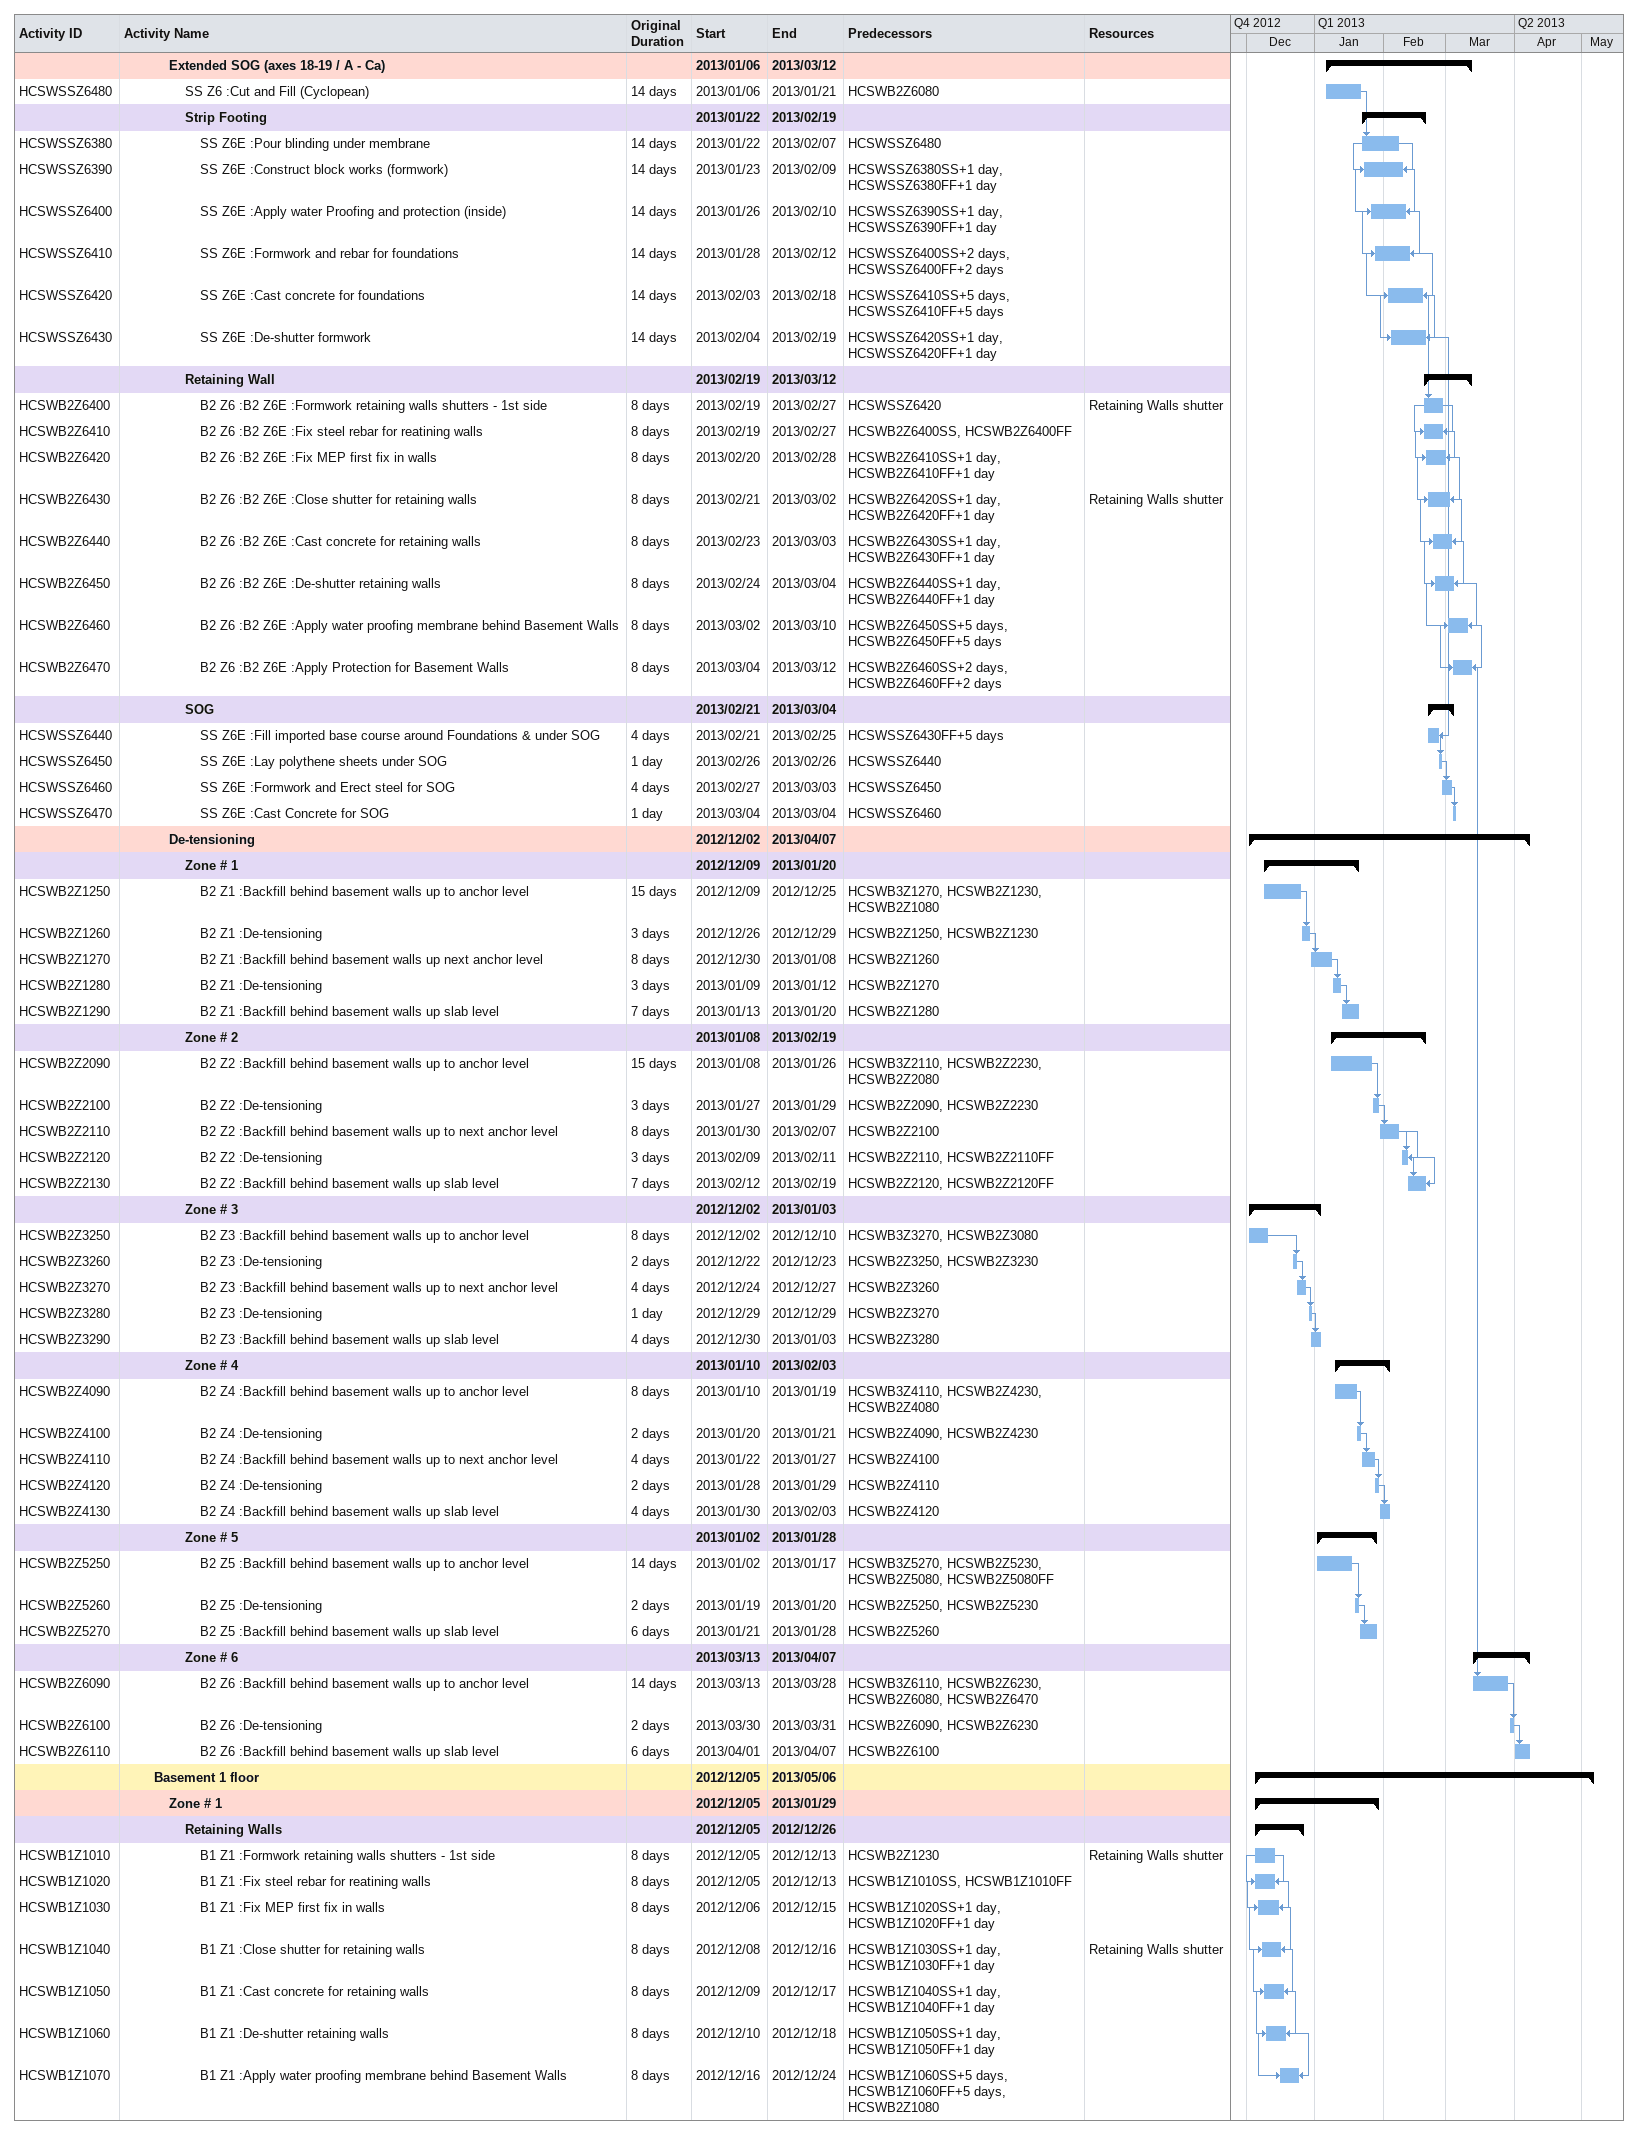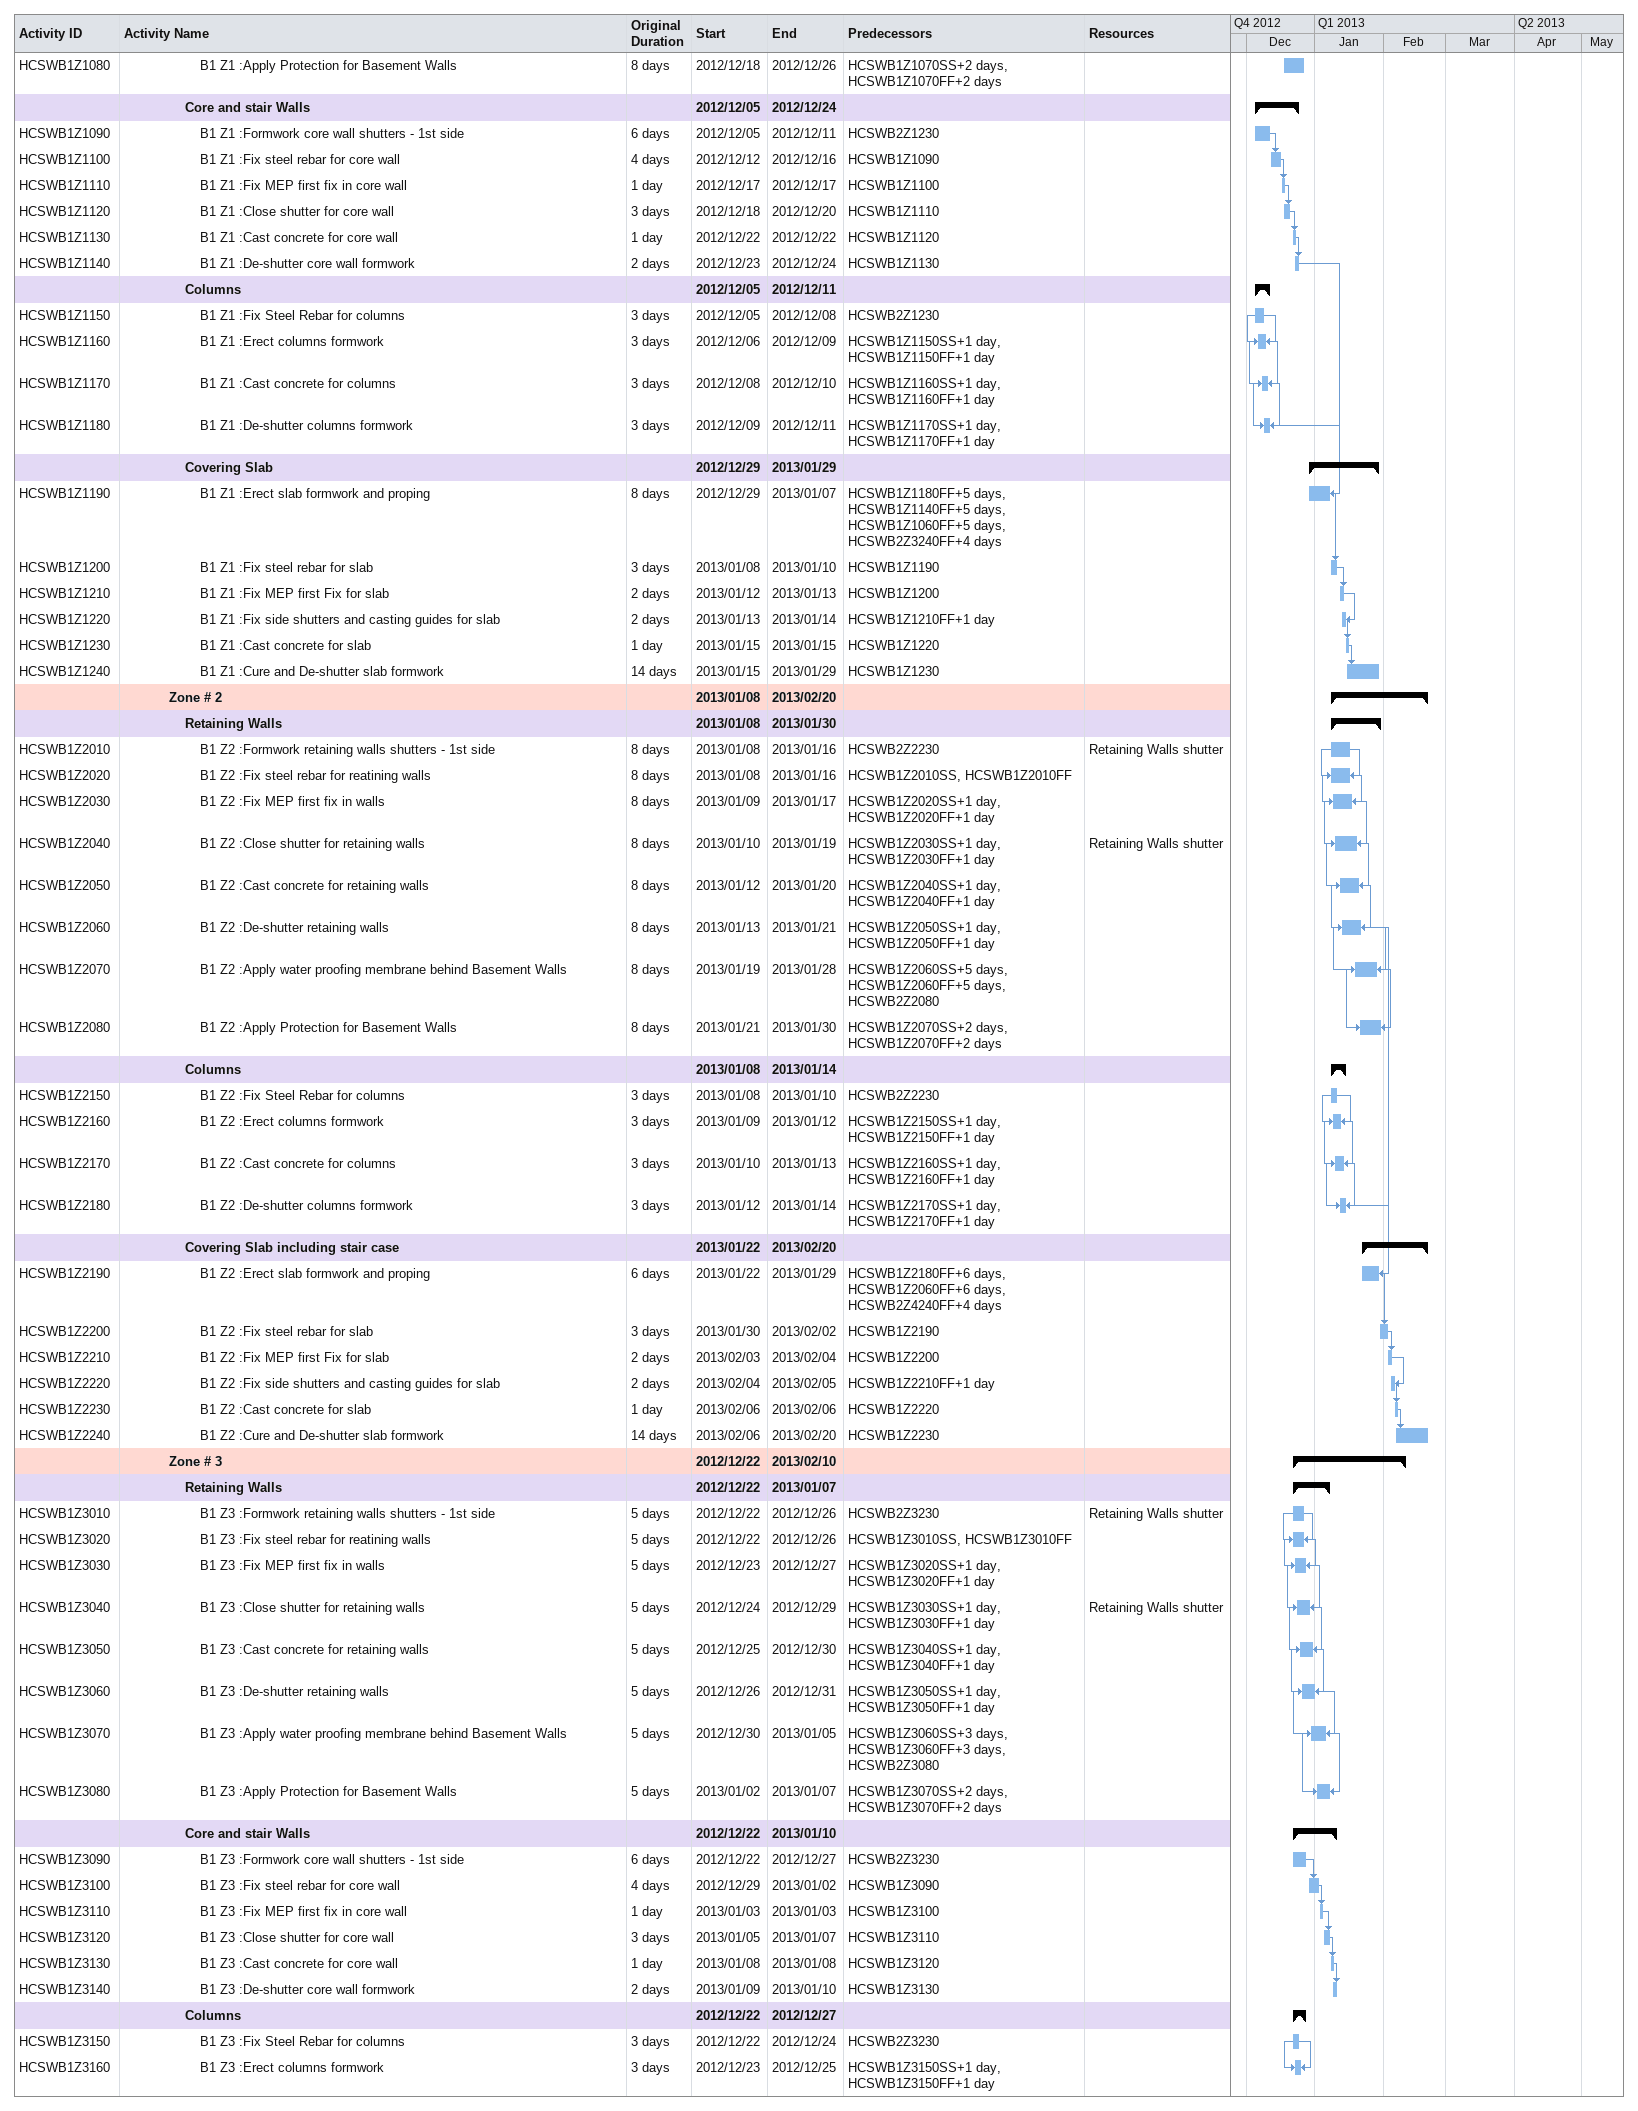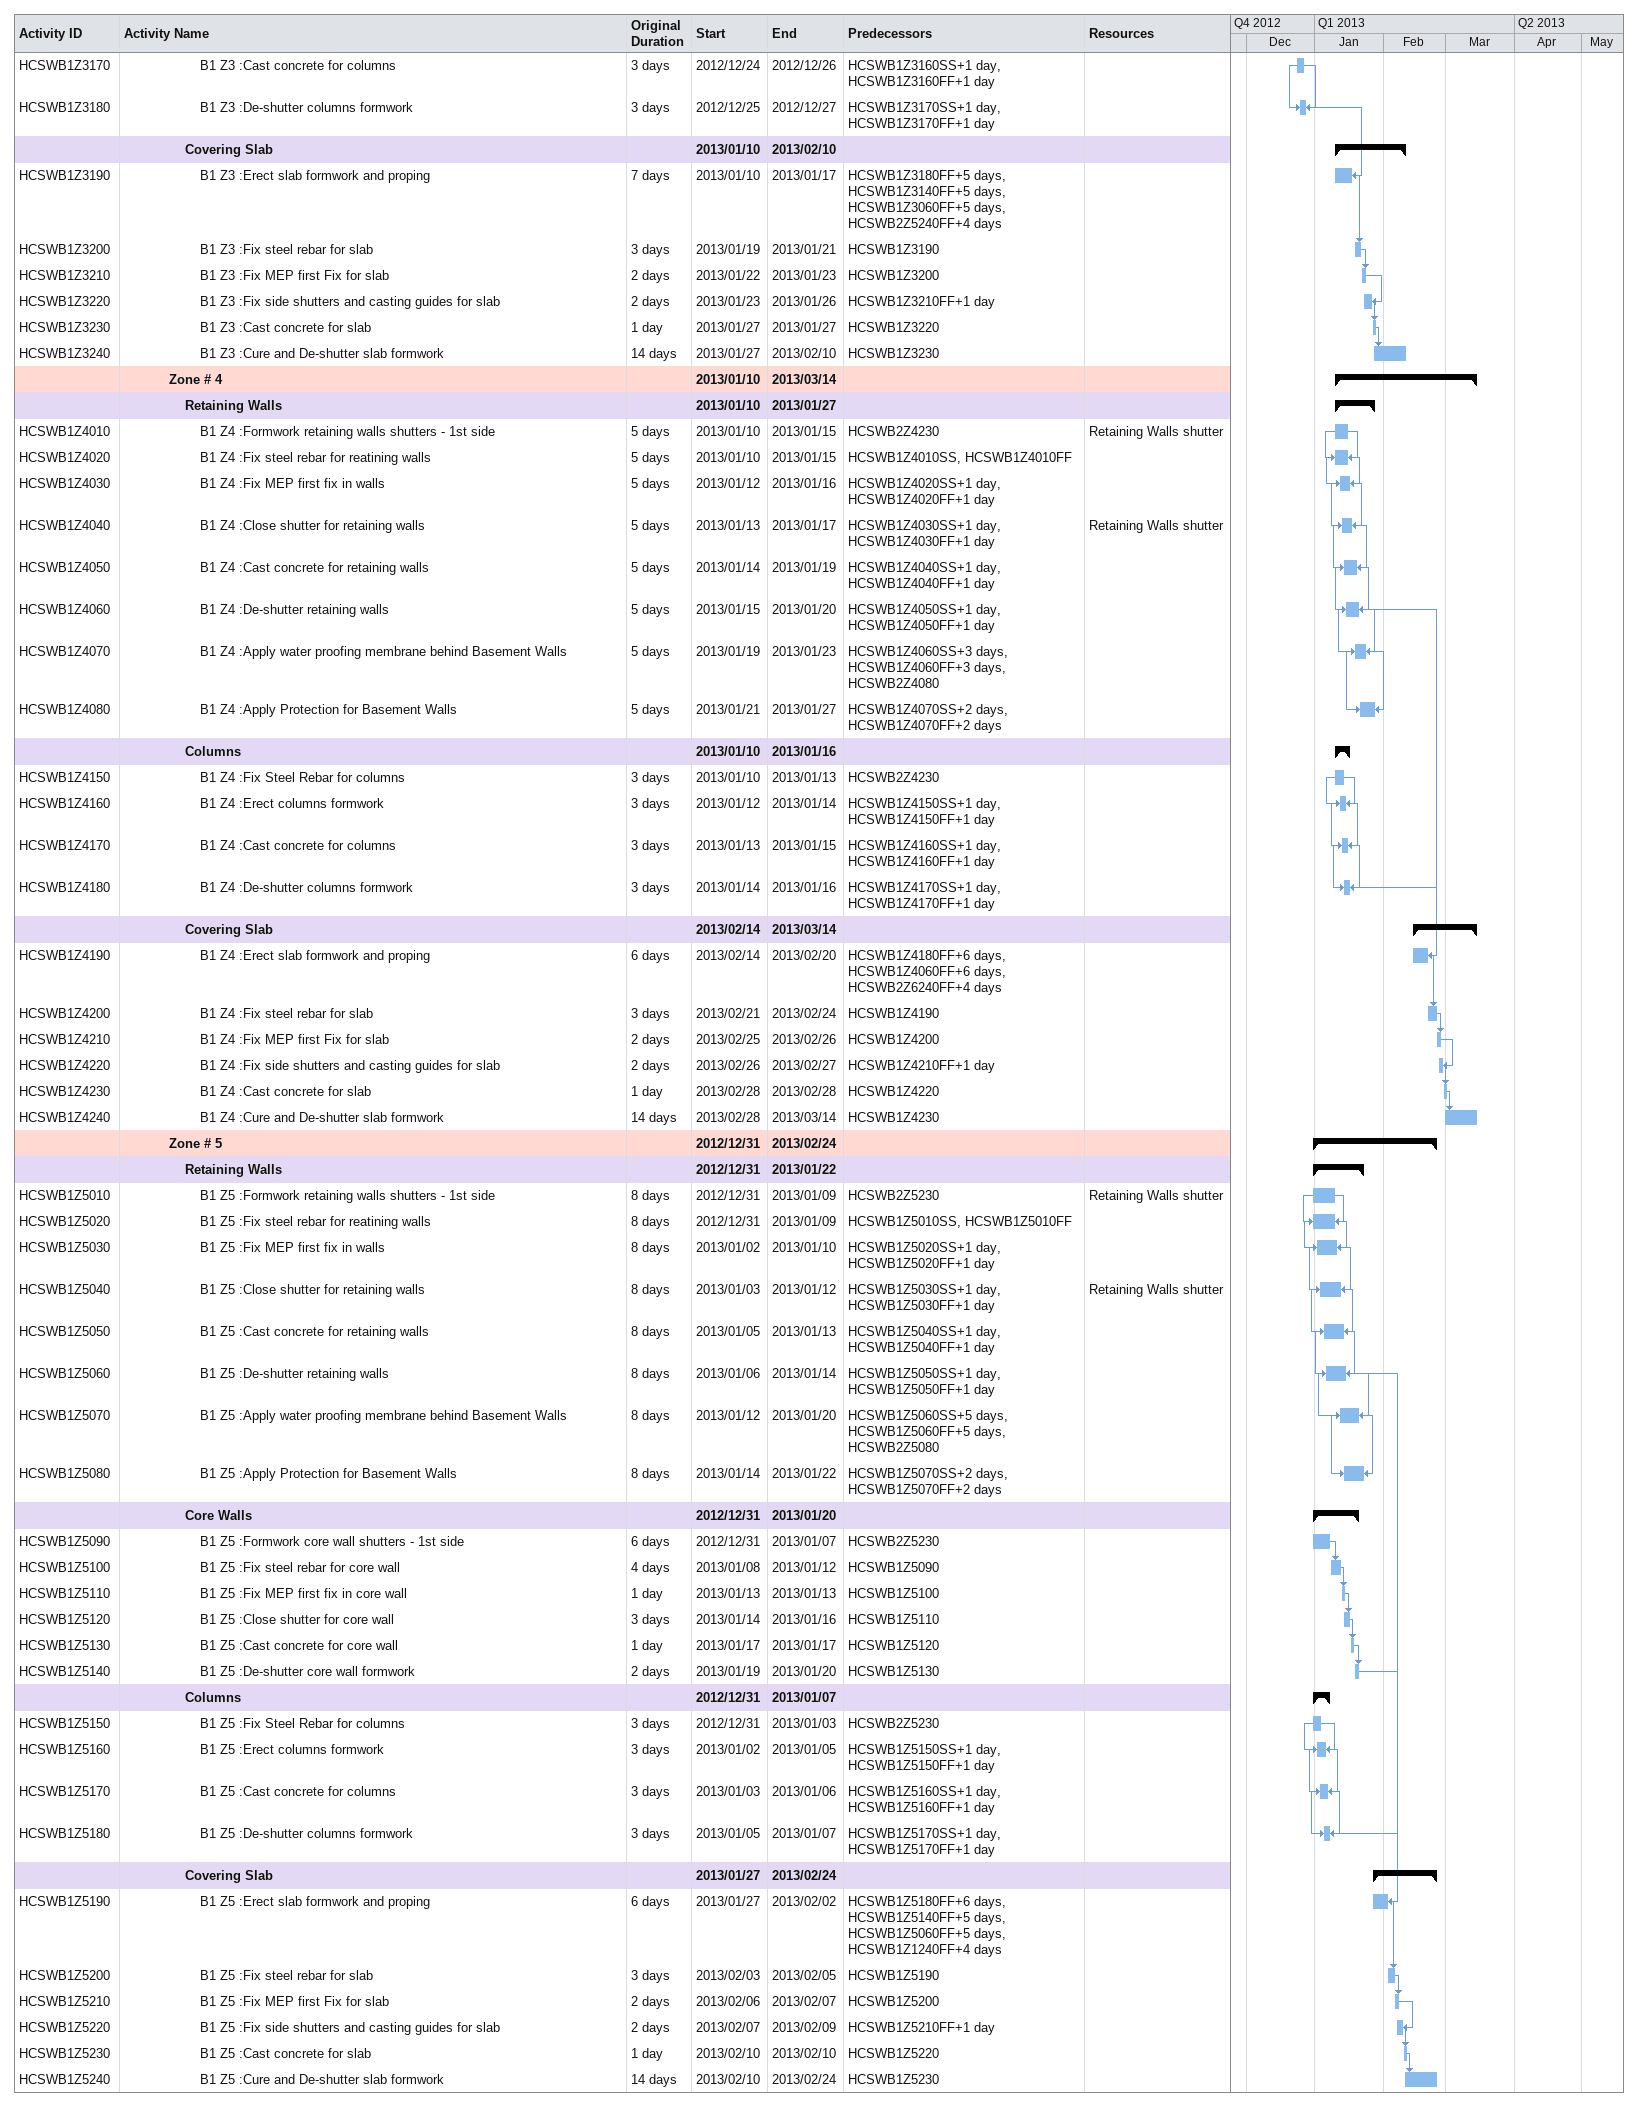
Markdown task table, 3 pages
| ID | Level | Task | Original duration | Start | Finish | Predecessors | Resources |
|---|---|---|---|---|---|---|---|
|  | 4 | **Extended SOG (axes 18-19 / A - Ca)** |  | 2013-01-06 | 2013-03-12 |  |  |
| HCSWSSZ6480 | 5 | SS Z6 :Cut and Fill (Cyclopean) | 14d | 2013-01-06 | 2013-01-21 | HCSWB2Z6080 |  |
|  | 5 | **Strip Footing** |  | 2013-01-22 | 2013-02-19 |  |  |
| HCSWSSZ6380 | 6 | SS Z6E :Pour blinding under membrane | 14d | 2013-01-22 | 2013-02-07 | HCSWSSZ6480 |  |
| HCSWSSZ6390 | 6 | SS Z6E :Construct block works (formwork) | 14d | 2013-01-23 | 2013-02-09 | HCSWSSZ6380SS+1d, HCSWSSZ6380FF+1d |  |
| HCSWSSZ6400 | 6 | SS Z6E :Apply water Proofing and protection (inside) | 14d | 2013-01-26 | 2013-02-10 | HCSWSSZ6390SS+1d, HCSWSSZ6390FF+1d |  |
| HCSWSSZ6410 | 6 | SS Z6E :Formwork and rebar for foundations | 14d | 2013-01-28 | 2013-02-12 | HCSWSSZ6400SS+2d, HCSWSSZ6400FF+2d |  |
| HCSWSSZ6420 | 6 | SS Z6E :Cast concrete for foundations | 14d | 2013-02-03 | 2013-02-18 | HCSWSSZ6410SS+5d, HCSWSSZ6410FF+5d |  |
| HCSWSSZ6430 | 6 | SS Z6E :De-shutter formwork | 14d | 2013-02-04 | 2013-02-19 | HCSWSSZ6420SS+1d, HCSWSSZ6420FF+1d |  |
|  | 5 | **Retaining Wall** |  | 2013-02-19 | 2013-03-12 |  |  |
| HCSWB2Z6400 | 6 | B2 Z6 :B2 Z6E :Formwork retaining walls shutters - 1st side | 8d | 2013-02-19 | 2013-02-27 | HCSWSSZ6420 | Retaining Walls shutter |
| HCSWB2Z6410 | 6 | B2 Z6 :B2 Z6E :Fix steel rebar for reatining walls | 8d | 2013-02-19 | 2013-02-27 | HCSWB2Z6400SS, HCSWB2Z6400FF |  |
| HCSWB2Z6420 | 6 | B2 Z6 :B2 Z6E :Fix MEP first fix in walls | 8d | 2013-02-20 | 2013-02-28 | HCSWB2Z6410SS+1d, HCSWB2Z6410FF+1d |  |
| HCSWB2Z6430 | 6 | B2 Z6 :B2 Z6E :Close shutter for retaining walls | 8d | 2013-02-21 | 2013-03-02 | HCSWB2Z6420SS+1d, HCSWB2Z6420FF+1d | Retaining Walls shutter |
| HCSWB2Z6440 | 6 | B2 Z6 :B2 Z6E :Cast concrete for retaining walls | 8d | 2013-02-23 | 2013-03-03 | HCSWB2Z6430SS+1d, HCSWB2Z6430FF+1d |  |
| HCSWB2Z6450 | 6 | B2 Z6 :B2 Z6E :De-shutter retaining walls | 8d | 2013-02-24 | 2013-03-04 | HCSWB2Z6440SS+1d, HCSWB2Z6440FF+1d |  |
| HCSWB2Z6460 | 6 | B2 Z6 :B2 Z6E :Apply water proofing membrane behind Basement Walls | 8d | 2013-03-02 | 2013-03-10 | HCSWB2Z6450SS+5d, HCSWB2Z6450FF+5d |  |
| HCSWB2Z6470 | 6 | B2 Z6 :B2 Z6E :Apply Protection for Basement Walls | 8d | 2013-03-04 | 2013-03-12 | HCSWB2Z6460SS+2d, HCSWB2Z6460FF+2d |  |
|  | 5 | **SOG** |  | 2013-02-21 | 2013-03-04 |  |  |
| HCSWSSZ6440 | 6 | SS Z6E :Fill imported base course around Foundations & under SOG | 4d | 2013-02-21 | 2013-02-25 | HCSWSSZ6430FF+5d |  |
| HCSWSSZ6450 | 6 | SS Z6E :Lay polythene sheets under SOG | 1d | 2013-02-26 | 2013-02-26 | HCSWSSZ6440 |  |
| HCSWSSZ6460 | 6 | SS Z6E :Formwork and Erect steel for SOG | 4d | 2013-02-27 | 2013-03-03 | HCSWSSZ6450 |  |
| HCSWSSZ6470 | 6 | SS Z6E :Cast Concrete for SOG | 1d | 2013-03-04 | 2013-03-04 | HCSWSSZ6460 |  |
|  | 4 | **De-tensioning** |  | 2012-12-02 | 2013-04-07 |  |  |
|  | 5 | **Zone # 1** |  | 2012-12-09 | 2013-01-20 |  |  |
| HCSWB2Z1250 | 6 | B2 Z1 :Backfill behind basement walls up to anchor level | 15d | 2012-12-09 | 2012-12-25 | HCSWB3Z1270, HCSWB2Z1230, HCSWB2Z1080 |  |
| HCSWB2Z1260 | 6 | B2 Z1 :De-tensioning | 3d | 2012-12-26 | 2012-12-29 | HCSWB2Z1250, HCSWB2Z1230 |  |
| HCSWB2Z1270 | 6 | B2 Z1 :Backfill behind basement walls up next anchor level | 8d | 2012-12-30 | 2013-01-08 | HCSWB2Z1260 |  |
| HCSWB2Z1280 | 6 | B2 Z1 :De-tensioning | 3d | 2013-01-09 | 2013-01-12 | HCSWB2Z1270 |  |
| HCSWB2Z1290 | 6 | B2 Z1 :Backfill behind basement walls up slab level | 7d | 2013-01-13 | 2013-01-20 | HCSWB2Z1280 |  |
|  | 5 | **Zone # 2** |  | 2013-01-08 | 2013-02-19 |  |  |
| HCSWB2Z2090 | 6 | B2 Z2 :Backfill behind basement walls up to anchor level | 15d | 2013-01-08 | 2013-01-26 | HCSWB3Z2110, HCSWB2Z2230, HCSWB2Z2080 |  |
| HCSWB2Z2100 | 6 | B2 Z2 :De-tensioning | 3d | 2013-01-27 | 2013-01-29 | HCSWB2Z2090, HCSWB2Z2230 |  |
| HCSWB2Z2110 | 6 | B2 Z2 :Backfill behind basement walls up to next anchor level | 8d | 2013-01-30 | 2013-02-07 | HCSWB2Z2100 |  |
| HCSWB2Z2120 | 6 | B2 Z2 :De-tensioning | 3d | 2013-02-09 | 2013-02-11 | HCSWB2Z2110, HCSWB2Z2110FF |  |
| HCSWB2Z2130 | 6 | B2 Z2 :Backfill behind basement walls up slab level | 7d | 2013-02-12 | 2013-02-19 | HCSWB2Z2120, HCSWB2Z2120FF |  |
|  | 5 | **Zone # 3** |  | 2012-12-02 | 2013-01-03 |  |  |
| HCSWB2Z3250 | 6 | B2 Z3 :Backfill behind basement walls up to anchor level | 8d | 2012-12-02 | 2012-12-10 | HCSWB3Z3270, HCSWB2Z3080 |  |
| HCSWB2Z3260 | 6 | B2 Z3 :De-tensioning | 2d | 2012-12-22 | 2012-12-23 | HCSWB2Z3250, HCSWB2Z3230 |  |
| HCSWB2Z3270 | 6 | B2 Z3 :Backfill behind basement walls up to next anchor level | 4d | 2012-12-24 | 2012-12-27 | HCSWB2Z3260 |  |
| HCSWB2Z3280 | 6 | B2 Z3 :De-tensioning | 1d | 2012-12-29 | 2012-12-29 | HCSWB2Z3270 |  |
| HCSWB2Z3290 | 6 | B2 Z3 :Backfill behind basement walls up slab level | 4d | 2012-12-30 | 2013-01-03 | HCSWB2Z3280 |  |
|  | 5 | **Zone # 4** |  | 2013-01-10 | 2013-02-03 |  |  |
| HCSWB2Z4090 | 6 | B2 Z4 :Backfill behind basement walls up to anchor level | 8d | 2013-01-10 | 2013-01-19 | HCSWB3Z4110, HCSWB2Z4230, HCSWB2Z4080 |  |
| HCSWB2Z4100 | 6 | B2 Z4 :De-tensioning | 2d | 2013-01-20 | 2013-01-21 | HCSWB2Z4090, HCSWB2Z4230 |  |
| HCSWB2Z4110 | 6 | B2 Z4 :Backfill behind basement walls up to next anchor level | 4d | 2013-01-22 | 2013-01-27 | HCSWB2Z4100 |  |
| HCSWB2Z4120 | 6 | B2 Z4 :De-tensioning | 2d | 2013-01-28 | 2013-01-29 | HCSWB2Z4110 |  |
| HCSWB2Z4130 | 6 | B2 Z4 :Backfill behind basement walls up slab level | 4d | 2013-01-30 | 2013-02-03 | HCSWB2Z4120 |  |
|  | 5 | **Zone # 5** |  | 2013-01-02 | 2013-01-28 |  |  |
| HCSWB2Z5250 | 6 | B2 Z5 :Backfill behind basement walls up to anchor level | 14d | 2013-01-02 | 2013-01-17 | HCSWB3Z5270, HCSWB2Z5230, HCSWB2Z5080, HCSWB2Z5080FF |  |
| HCSWB2Z5260 | 6 | B2 Z5 :De-tensioning | 2d | 2013-01-19 | 2013-01-20 | HCSWB2Z5250, HCSWB2Z5230 |  |
| HCSWB2Z5270 | 6 | B2 Z5 :Backfill behind basement walls up slab level | 6d | 2013-01-21 | 2013-01-28 | HCSWB2Z5260 |  |
|  | 5 | **Zone # 6** |  | 2013-03-13 | 2013-04-07 |  |  |
| HCSWB2Z6090 | 6 | B2 Z6 :Backfill behind basement walls up to anchor level | 14d | 2013-03-13 | 2013-03-28 | HCSWB3Z6110, HCSWB2Z6230, HCSWB2Z6080, HCSWB2Z6470 |  |
| HCSWB2Z6100 | 6 | B2 Z6 :De-tensioning | 2d | 2013-03-30 | 2013-03-31 | HCSWB2Z6090, HCSWB2Z6230 |  |
| HCSWB2Z6110 | 6 | B2 Z6 :Backfill behind basement walls up slab level | 6d | 2013-04-01 | 2013-04-07 | HCSWB2Z6100 |  |
|  | 3 | **Basement 1 floor** |  | 2012-12-05 | 2013-05-06 |  |  |
|  | 4 | **Zone # 1** |  | 2012-12-05 | 2013-01-29 |  |  |
|  | 5 | **Retaining Walls** |  | 2012-12-05 | 2012-12-26 |  |  |
| HCSWB1Z1010 | 6 | B1 Z1 :Formwork retaining walls shutters - 1st side | 8d | 2012-12-05 | 2012-12-13 | HCSWB2Z1230 | Retaining Walls shutter |
| HCSWB1Z1020 | 6 | B1 Z1 :Fix steel rebar for reatining walls | 8d | 2012-12-05 | 2012-12-13 | HCSWB1Z1010SS, HCSWB1Z1010FF |  |
| HCSWB1Z1030 | 6 | B1 Z1 :Fix MEP first fix in walls | 8d | 2012-12-06 | 2012-12-15 | HCSWB1Z1020SS+1d, HCSWB1Z1020FF+1d |  |
| HCSWB1Z1040 | 6 | B1 Z1 :Close shutter for retaining walls | 8d | 2012-12-08 | 2012-12-16 | HCSWB1Z1030SS+1d, HCSWB1Z1030FF+1d | Retaining Walls shutter |
| HCSWB1Z1050 | 6 | B1 Z1 :Cast concrete for retaining walls | 8d | 2012-12-09 | 2012-12-17 | HCSWB1Z1040SS+1d, HCSWB1Z1040FF+1d |  |
| HCSWB1Z1060 | 6 | B1 Z1 :De-shutter retaining walls | 8d | 2012-12-10 | 2012-12-18 | HCSWB1Z1050SS+1d, HCSWB1Z1050FF+1d |  |
| HCSWB1Z1070 | 6 | B1 Z1 :Apply water proofing membrane behind Basement Walls | 8d | 2012-12-16 | 2012-12-24 | HCSWB1Z1060SS+5d, HCSWB1Z1060FF+5d, HCSWB2Z1080 |  |
| HCSWB1Z1080 | 6 | B1 Z1 :Apply Protection for Basement Walls | 8d | 2012-12-18 | 2012-12-26 | HCSWB1Z1070SS+2d, HCSWB1Z1070FF+2d |  |
|  | 5 | **Core and stair Walls** |  | 2012-12-05 | 2012-12-24 |  |  |
| HCSWB1Z1090 | 6 | B1 Z1 :Formwork core wall shutters - 1st side | 6d | 2012-12-05 | 2012-12-11 | HCSWB2Z1230 |  |
| HCSWB1Z1100 | 6 | B1 Z1 :Fix steel rebar for core wall | 4d | 2012-12-12 | 2012-12-16 | HCSWB1Z1090 |  |
| HCSWB1Z1110 | 6 | B1 Z1 :Fix MEP first fix in core wall | 1d | 2012-12-17 | 2012-12-17 | HCSWB1Z1100 |  |
| HCSWB1Z1120 | 6 | B1 Z1 :Close shutter for core wall | 3d | 2012-12-18 | 2012-12-20 | HCSWB1Z1110 |  |
| HCSWB1Z1130 | 6 | B1 Z1 :Cast concrete for core wall | 1d | 2012-12-22 | 2012-12-22 | HCSWB1Z1120 |  |
| HCSWB1Z1140 | 6 | B1 Z1 :De-shutter core wall formwork | 2d | 2012-12-23 | 2012-12-24 | HCSWB1Z1130 |  |
|  | 5 | **Columns** |  | 2012-12-05 | 2012-12-11 |  |  |
| HCSWB1Z1150 | 6 | B1 Z1 :Fix Steel Rebar for columns | 3d | 2012-12-05 | 2012-12-08 | HCSWB2Z1230 |  |
| HCSWB1Z1160 | 6 | B1 Z1 :Erect columns formwork | 3d | 2012-12-06 | 2012-12-09 | HCSWB1Z1150SS+1d, HCSWB1Z1150FF+1d |  |
| HCSWB1Z1170 | 6 | B1 Z1 :Cast concrete for columns | 3d | 2012-12-08 | 2012-12-10 | HCSWB1Z1160SS+1d, HCSWB1Z1160FF+1d |  |
| HCSWB1Z1180 | 6 | B1 Z1 :De-shutter columns formwork | 3d | 2012-12-09 | 2012-12-11 | HCSWB1Z1170SS+1d, HCSWB1Z1170FF+1d |  |
|  | 5 | **Covering Slab** |  | 2012-12-29 | 2013-01-29 |  |  |
| HCSWB1Z1190 | 6 | B1 Z1 :Erect slab formwork and proping | 8d | 2012-12-29 | 2013-01-07 | HCSWB1Z1180FF+5d, HCSWB1Z1140FF+5d, HCSWB1Z1060FF+5d, HCSWB2Z3240FF+4d |  |
| HCSWB1Z1200 | 6 | B1 Z1 :Fix steel rebar for slab | 3d | 2013-01-08 | 2013-01-10 | HCSWB1Z1190 |  |
| HCSWB1Z1210 | 6 | B1 Z1 :Fix MEP first Fix for slab | 2d | 2013-01-12 | 2013-01-13 | HCSWB1Z1200 |  |
| HCSWB1Z1220 | 6 | B1 Z1 :Fix side shutters and casting guides for slab | 2d | 2013-01-13 | 2013-01-14 | HCSWB1Z1210FF+1d |  |
| HCSWB1Z1230 | 6 | B1 Z1 :Cast concrete for slab | 1d | 2013-01-15 | 2013-01-15 | HCSWB1Z1220 |  |
| HCSWB1Z1240 | 6 | B1 Z1 :Cure and De-shutter slab formwork | 14d | 2013-01-15 | 2013-01-29 | HCSWB1Z1230 |  |
|  | 4 | **Zone # 2** |  | 2013-01-08 | 2013-02-20 |  |  |
|  | 5 | **Retaining Walls** |  | 2013-01-08 | 2013-01-30 |  |  |
| HCSWB1Z2010 | 6 | B1 Z2 :Formwork retaining walls shutters - 1st side | 8d | 2013-01-08 | 2013-01-16 | HCSWB2Z2230 | Retaining Walls shutter |
| HCSWB1Z2020 | 6 | B1 Z2 :Fix steel rebar for reatining walls | 8d | 2013-01-08 | 2013-01-16 | HCSWB1Z2010SS, HCSWB1Z2010FF |  |
| HCSWB1Z2030 | 6 | B1 Z2 :Fix MEP first fix in walls | 8d | 2013-01-09 | 2013-01-17 | HCSWB1Z2020SS+1d, HCSWB1Z2020FF+1d |  |
| HCSWB1Z2040 | 6 | B1 Z2 :Close shutter for retaining walls | 8d | 2013-01-10 | 2013-01-19 | HCSWB1Z2030SS+1d, HCSWB1Z2030FF+1d | Retaining Walls shutter |
| HCSWB1Z2050 | 6 | B1 Z2 :Cast concrete for retaining walls | 8d | 2013-01-12 | 2013-01-20 | HCSWB1Z2040SS+1d, HCSWB1Z2040FF+1d |  |
| HCSWB1Z2060 | 6 | B1 Z2 :De-shutter retaining walls | 8d | 2013-01-13 | 2013-01-21 | HCSWB1Z2050SS+1d, HCSWB1Z2050FF+1d |  |
| HCSWB1Z2070 | 6 | B1 Z2 :Apply water proofing membrane behind Basement Walls | 8d | 2013-01-19 | 2013-01-28 | HCSWB1Z2060SS+5d, HCSWB1Z2060FF+5d, HCSWB2Z2080 |  |
| HCSWB1Z2080 | 6 | B1 Z2 :Apply Protection for Basement Walls | 8d | 2013-01-21 | 2013-01-30 | HCSWB1Z2070SS+2d, HCSWB1Z2070FF+2d |  |
|  | 5 | **Columns** |  | 2013-01-08 | 2013-01-14 |  |  |
| HCSWB1Z2150 | 6 | B1 Z2 :Fix Steel Rebar for columns | 3d | 2013-01-08 | 2013-01-10 | HCSWB2Z2230 |  |
| HCSWB1Z2160 | 6 | B1 Z2 :Erect columns formwork | 3d | 2013-01-09 | 2013-01-12 | HCSWB1Z2150SS+1d, HCSWB1Z2150FF+1d |  |
| HCSWB1Z2170 | 6 | B1 Z2 :Cast concrete for columns | 3d | 2013-01-10 | 2013-01-13 | HCSWB1Z2160SS+1d, HCSWB1Z2160FF+1d |  |
| HCSWB1Z2180 | 6 | B1 Z2 :De-shutter columns formwork | 3d | 2013-01-12 | 2013-01-14 | HCSWB1Z2170SS+1d, HCSWB1Z2170FF+1d |  |
|  | 5 | **Covering Slab including stair case** |  | 2013-01-22 | 2013-02-20 |  |  |
| HCSWB1Z2190 | 6 | B1 Z2 :Erect slab formwork and proping | 6d | 2013-01-22 | 2013-01-29 | HCSWB1Z2180FF+6d, HCSWB1Z2060FF+6d, HCSWB2Z4240FF+4d |  |
| HCSWB1Z2200 | 6 | B1 Z2 :Fix steel rebar for slab | 3d | 2013-01-30 | 2013-02-02 | HCSWB1Z2190 |  |
| HCSWB1Z2210 | 6 | B1 Z2 :Fix MEP first Fix for slab | 2d | 2013-02-03 | 2013-02-04 | HCSWB1Z2200 |  |
| HCSWB1Z2220 | 6 | B1 Z2 :Fix side shutters and casting guides for slab | 2d | 2013-02-04 | 2013-02-05 | HCSWB1Z2210FF+1d |  |
| HCSWB1Z2230 | 6 | B1 Z2 :Cast concrete for slab | 1d | 2013-02-06 | 2013-02-06 | HCSWB1Z2220 |  |
| HCSWB1Z2240 | 6 | B1 Z2 :Cure and De-shutter slab formwork | 14d | 2013-02-06 | 2013-02-20 | HCSWB1Z2230 |  |
|  | 4 | **Zone # 3** |  | 2012-12-22 | 2013-02-10 |  |  |
|  | 5 | **Retaining Walls** |  | 2012-12-22 | 2013-01-07 |  |  |
| HCSWB1Z3010 | 6 | B1 Z3 :Formwork retaining walls shutters - 1st side | 5d | 2012-12-22 | 2012-12-26 | HCSWB2Z3230 | Retaining Walls shutter |
| HCSWB1Z3020 | 6 | B1 Z3 :Fix steel rebar for reatining walls | 5d | 2012-12-22 | 2012-12-26 | HCSWB1Z3010SS, HCSWB1Z3010FF |  |
| HCSWB1Z3030 | 6 | B1 Z3 :Fix MEP first fix in walls | 5d | 2012-12-23 | 2012-12-27 | HCSWB1Z3020SS+1d, HCSWB1Z3020FF+1d |  |
| HCSWB1Z3040 | 6 | B1 Z3 :Close shutter for retaining walls | 5d | 2012-12-24 | 2012-12-29 | HCSWB1Z3030SS+1d, HCSWB1Z3030FF+1d | Retaining Walls shutter |
| HCSWB1Z3050 | 6 | B1 Z3 :Cast concrete for retaining walls | 5d | 2012-12-25 | 2012-12-30 | HCSWB1Z3040SS+1d, HCSWB1Z3040FF+1d |  |
| HCSWB1Z3060 | 6 | B1 Z3 :De-shutter retaining walls | 5d | 2012-12-26 | 2012-12-31 | HCSWB1Z3050SS+1d, HCSWB1Z3050FF+1d |  |
| HCSWB1Z3070 | 6 | B1 Z3 :Apply water proofing membrane behind Basement Walls | 5d | 2012-12-30 | 2013-01-05 | HCSWB1Z3060SS+3d, HCSWB1Z3060FF+3d, HCSWB2Z3080 |  |
| HCSWB1Z3080 | 6 | B1 Z3 :Apply Protection for Basement Walls | 5d | 2013-01-02 | 2013-01-07 | HCSWB1Z3070SS+2d, HCSWB1Z3070FF+2d |  |
|  | 5 | **Core and stair Walls** |  | 2012-12-22 | 2013-01-10 |  |  |
| HCSWB1Z3090 | 6 | B1 Z3 :Formwork core wall shutters - 1st side | 6d | 2012-12-22 | 2012-12-27 | HCSWB2Z3230 |  |
| HCSWB1Z3100 | 6 | B1 Z3 :Fix steel rebar for core wall | 4d | 2012-12-29 | 2013-01-02 | HCSWB1Z3090 |  |
| HCSWB1Z3110 | 6 | B1 Z3 :Fix MEP first fix in core wall | 1d | 2013-01-03 | 2013-01-03 | HCSWB1Z3100 |  |
| HCSWB1Z3120 | 6 | B1 Z3 :Close shutter for core wall | 3d | 2013-01-05 | 2013-01-07 | HCSWB1Z3110 |  |
| HCSWB1Z3130 | 6 | B1 Z3 :Cast concrete for core wall | 1d | 2013-01-08 | 2013-01-08 | HCSWB1Z3120 |  |
| HCSWB1Z3140 | 6 | B1 Z3 :De-shutter core wall formwork | 2d | 2013-01-09 | 2013-01-10 | HCSWB1Z3130 |  |
|  | 5 | **Columns** |  | 2012-12-22 | 2012-12-27 |  |  |
| HCSWB1Z3150 | 6 | B1 Z3 :Fix Steel Rebar for columns | 3d | 2012-12-22 | 2012-12-24 | HCSWB2Z3230 |  |
| HCSWB1Z3160 | 6 | B1 Z3 :Erect columns formwork | 3d | 2012-12-23 | 2012-12-25 | HCSWB1Z3150SS+1d, HCSWB1Z3150FF+1d |  |
| HCSWB1Z3170 | 6 | B1 Z3 :Cast concrete for columns | 3d | 2012-12-24 | 2012-12-26 | HCSWB1Z3160SS+1d, HCSWB1Z3160FF+1d |  |
| HCSWB1Z3180 | 6 | B1 Z3 :De-shutter columns formwork | 3d | 2012-12-25 | 2012-12-27 | HCSWB1Z3170SS+1d, HCSWB1Z3170FF+1d |  |
|  | 5 | **Covering Slab** |  | 2013-01-10 | 2013-02-10 |  |  |
| HCSWB1Z3190 | 6 | B1 Z3 :Erect slab formwork and proping | 7d | 2013-01-10 | 2013-01-17 | HCSWB1Z3180FF+5d, HCSWB1Z3140FF+5d, HCSWB1Z3060FF+5d, HCSWB2Z5240FF+4d |  |
| HCSWB1Z3200 | 6 | B1 Z3 :Fix steel rebar for slab | 3d | 2013-01-19 | 2013-01-21 | HCSWB1Z3190 |  |
| HCSWB1Z3210 | 6 | B1 Z3 :Fix MEP first Fix for slab | 2d | 2013-01-22 | 2013-01-23 | HCSWB1Z3200 |  |
| HCSWB1Z3220 | 6 | B1 Z3 :Fix side shutters and casting guides for slab | 2d | 2013-01-23 | 2013-01-26 | HCSWB1Z3210FF+1d |  |
| HCSWB1Z3230 | 6 | B1 Z3 :Cast concrete for slab | 1d | 2013-01-27 | 2013-01-27 | HCSWB1Z3220 |  |
| HCSWB1Z3240 | 6 | B1 Z3 :Cure and De-shutter slab formwork | 14d | 2013-01-27 | 2013-02-10 | HCSWB1Z3230 |  |
|  | 4 | **Zone # 4** |  | 2013-01-10 | 2013-03-14 |  |  |
|  | 5 | **Retaining Walls** |  | 2013-01-10 | 2013-01-27 |  |  |
| HCSWB1Z4010 | 6 | B1 Z4 :Formwork retaining walls shutters - 1st side | 5d | 2013-01-10 | 2013-01-15 | HCSWB2Z4230 | Retaining Walls shutter |
| HCSWB1Z4020 | 6 | B1 Z4 :Fix steel rebar for reatining walls | 5d | 2013-01-10 | 2013-01-15 | HCSWB1Z4010SS, HCSWB1Z4010FF |  |
| HCSWB1Z4030 | 6 | B1 Z4 :Fix MEP first fix in walls | 5d | 2013-01-12 | 2013-01-16 | HCSWB1Z4020SS+1d, HCSWB1Z4020FF+1d |  |
| HCSWB1Z4040 | 6 | B1 Z4 :Close shutter for retaining walls | 5d | 2013-01-13 | 2013-01-17 | HCSWB1Z4030SS+1d, HCSWB1Z4030FF+1d | Retaining Walls shutter |
| HCSWB1Z4050 | 6 | B1 Z4 :Cast concrete for retaining walls | 5d | 2013-01-14 | 2013-01-19 | HCSWB1Z4040SS+1d, HCSWB1Z4040FF+1d |  |
| HCSWB1Z4060 | 6 | B1 Z4 :De-shutter retaining walls | 5d | 2013-01-15 | 2013-01-20 | HCSWB1Z4050SS+1d, HCSWB1Z4050FF+1d |  |
| HCSWB1Z4070 | 6 | B1 Z4 :Apply water proofing membrane behind Basement Walls | 5d | 2013-01-19 | 2013-01-23 | HCSWB1Z4060SS+3d, HCSWB1Z4060FF+3d, HCSWB2Z4080 |  |
| HCSWB1Z4080 | 6 | B1 Z4 :Apply Protection for Basement Walls | 5d | 2013-01-21 | 2013-01-27 | HCSWB1Z4070SS+2d, HCSWB1Z4070FF+2d |  |
|  | 5 | **Columns** |  | 2013-01-10 | 2013-01-16 |  |  |
| HCSWB1Z4150 | 6 | B1 Z4 :Fix Steel Rebar for columns | 3d | 2013-01-10 | 2013-01-13 | HCSWB2Z4230 |  |
| HCSWB1Z4160 | 6 | B1 Z4 :Erect columns formwork | 3d | 2013-01-12 | 2013-01-14 | HCSWB1Z4150SS+1d, HCSWB1Z4150FF+1d |  |
| HCSWB1Z4170 | 6 | B1 Z4 :Cast concrete for columns | 3d | 2013-01-13 | 2013-01-15 | HCSWB1Z4160SS+1d, HCSWB1Z4160FF+1d |  |
| HCSWB1Z4180 | 6 | B1 Z4 :De-shutter columns formwork | 3d | 2013-01-14 | 2013-01-16 | HCSWB1Z4170SS+1d, HCSWB1Z4170FF+1d |  |
|  | 5 | **Covering Slab** |  | 2013-02-14 | 2013-03-14 |  |  |
| HCSWB1Z4190 | 6 | B1 Z4 :Erect slab formwork and proping | 6d | 2013-02-14 | 2013-02-20 | HCSWB1Z4180FF+6d, HCSWB1Z4060FF+6d, HCSWB2Z6240FF+4d |  |
| HCSWB1Z4200 | 6 | B1 Z4 :Fix steel rebar for slab | 3d | 2013-02-21 | 2013-02-24 | HCSWB1Z4190 |  |
| HCSWB1Z4210 | 6 | B1 Z4 :Fix MEP first Fix for slab | 2d | 2013-02-25 | 2013-02-26 | HCSWB1Z4200 |  |
| HCSWB1Z4220 | 6 | B1 Z4 :Fix side shutters and casting guides for slab | 2d | 2013-02-26 | 2013-02-27 | HCSWB1Z4210FF+1d |  |
| HCSWB1Z4230 | 6 | B1 Z4 :Cast concrete for slab | 1d | 2013-02-28 | 2013-02-28 | HCSWB1Z4220 |  |
| HCSWB1Z4240 | 6 | B1 Z4 :Cure and De-shutter slab formwork | 14d | 2013-02-28 | 2013-03-14 | HCSWB1Z4230 |  |
|  | 4 | **Zone # 5** |  | 2012-12-31 | 2013-02-24 |  |  |
|  | 5 | **Retaining Walls** |  | 2012-12-31 | 2013-01-22 |  |  |
| HCSWB1Z5010 | 6 | B1 Z5 :Formwork retaining walls shutters - 1st side | 8d | 2012-12-31 | 2013-01-09 | HCSWB2Z5230 | Retaining Walls shutter |
| HCSWB1Z5020 | 6 | B1 Z5 :Fix steel rebar for reatining walls | 8d | 2012-12-31 | 2013-01-09 | HCSWB1Z5010SS, HCSWB1Z5010FF |  |
| HCSWB1Z5030 | 6 | B1 Z5 :Fix MEP first fix in walls | 8d | 2013-01-02 | 2013-01-10 | HCSWB1Z5020SS+1d, HCSWB1Z5020FF+1d |  |
| HCSWB1Z5040 | 6 | B1 Z5 :Close shutter for retaining walls | 8d | 2013-01-03 | 2013-01-12 | HCSWB1Z5030SS+1d, HCSWB1Z5030FF+1d | Retaining Walls shutter |
| HCSWB1Z5050 | 6 | B1 Z5 :Cast concrete for retaining walls | 8d | 2013-01-05 | 2013-01-13 | HCSWB1Z5040SS+1d, HCSWB1Z5040FF+1d |  |
| HCSWB1Z5060 | 6 | B1 Z5 :De-shutter retaining walls | 8d | 2013-01-06 | 2013-01-14 | HCSWB1Z5050SS+1d, HCSWB1Z5050FF+1d |  |
| HCSWB1Z5070 | 6 | B1 Z5 :Apply water proofing membrane behind Basement Walls | 8d | 2013-01-12 | 2013-01-20 | HCSWB1Z5060SS+5d, HCSWB1Z5060FF+5d, HCSWB2Z5080 |  |
| HCSWB1Z5080 | 6 | B1 Z5 :Apply Protection for Basement Walls | 8d | 2013-01-14 | 2013-01-22 | HCSWB1Z5070SS+2d, HCSWB1Z5070FF+2d |  |
|  | 5 | **Core Walls** |  | 2012-12-31 | 2013-01-20 |  |  |
| HCSWB1Z5090 | 6 | B1 Z5 :Formwork core wall shutters - 1st side | 6d | 2012-12-31 | 2013-01-07 | HCSWB2Z5230 |  |
| HCSWB1Z5100 | 6 | B1 Z5 :Fix steel rebar for core wall | 4d | 2013-01-08 | 2013-01-12 | HCSWB1Z5090 |  |
| HCSWB1Z5110 | 6 | B1 Z5 :Fix MEP first fix in core wall | 1d | 2013-01-13 | 2013-01-13 | HCSWB1Z5100 |  |
| HCSWB1Z5120 | 6 | B1 Z5 :Close shutter for core wall | 3d | 2013-01-14 | 2013-01-16 | HCSWB1Z5110 |  |
| HCSWB1Z5130 | 6 | B1 Z5 :Cast concrete for core wall | 1d | 2013-01-17 | 2013-01-17 | HCSWB1Z5120 |  |
| HCSWB1Z5140 | 6 | B1 Z5 :De-shutter core wall formwork | 2d | 2013-01-19 | 2013-01-20 | HCSWB1Z5130 |  |
|  | 5 | **Columns** |  | 2012-12-31 | 2013-01-07 |  |  |
| HCSWB1Z5150 | 6 | B1 Z5 :Fix Steel Rebar for columns | 3d | 2012-12-31 | 2013-01-03 | HCSWB2Z5230 |  |
| HCSWB1Z5160 | 6 | B1 Z5 :Erect columns formwork | 3d | 2013-01-02 | 2013-01-05 | HCSWB1Z5150SS+1d, HCSWB1Z5150FF+1d |  |
| HCSWB1Z5170 | 6 | B1 Z5 :Cast concrete for columns | 3d | 2013-01-03 | 2013-01-06 | HCSWB1Z5160SS+1d, HCSWB1Z5160FF+1d |  |
| HCSWB1Z5180 | 6 | B1 Z5 :De-shutter columns formwork | 3d | 2013-01-05 | 2013-01-07 | HCSWB1Z5170SS+1d, HCSWB1Z5170FF+1d |  |
|  | 5 | **Covering Slab** |  | 2013-01-27 | 2013-02-24 |  |  |
| HCSWB1Z5190 | 6 | B1 Z5 :Erect slab formwork and proping | 6d | 2013-01-27 | 2013-02-02 | HCSWB1Z5180FF+6d, HCSWB1Z5140FF+5d, HCSWB1Z5060FF+5d, HCSWB1Z1240FF+4d |  |
| HCSWB1Z5200 | 6 | B1 Z5 :Fix steel rebar for slab | 3d | 2013-02-03 | 2013-02-05 | HCSWB1Z5190 |  |
| HCSWB1Z5210 | 6 | B1 Z5 :Fix MEP first Fix for slab | 2d | 2013-02-06 | 2013-02-07 | HCSWB1Z5200 |  |
| HCSWB1Z5220 | 6 | B1 Z5 :Fix side shutters and casting guides for slab | 2d | 2013-02-07 | 2013-02-09 | HCSWB1Z5210FF+1d |  |
| HCSWB1Z5230 | 6 | B1 Z5 :Cast concrete for slab | 1d | 2013-02-10 | 2013-02-10 | HCSWB1Z5220 |  |
| HCSWB1Z5240 | 6 | B1 Z5 :Cure and De-shutter slab formwork | 14d | 2013-02-10 | 2013-02-24 | HCSWB1Z5230 |  |
